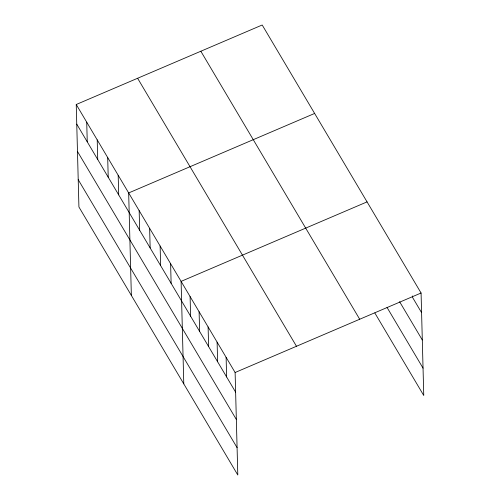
<?xml version="1.0" encoding="UTF-8"?>
<svg xmlns="http://www.w3.org/2000/svg" width="500" height="500" viewBox="0 0 500 500"><rect width="100%" height="100%" fill="white"/><g stroke="black" fill="none" stroke-linecap="round" stroke-linejoin="round"><path stroke-width="0.75" d="M76.244 104.5L235.113 372.506L237.8 475L78.925 206.994L76.244 104.5L262.2 25L421.075 293.006L423.756 395.5L374.831 312.962M314.631 113.444L128.669 192.944L131.35 295.431M367.056 201.887L181.094 281.381L183.781 383.875M235.113 372.506L421.075 293.006M421.587 312.644L412.587 297.456L412.55 295.944M399.6 301.688L422.306 339.988M387.031 307.413L423.044 368.156M200.837 51.238L359.706 319.244M137.606 78.263L296.481 346.275M76.756 124.131L235.625 392.144M77.469 151.475L236.344 419.487M78.206 179.65L237.081 447.656M226.112 357.319L226.625 376.956M217.106 342.131L217.625 361.769M208.106 326.944L208.619 346.581M199.1 311.756L199.619 331.394M190.1 296.569L190.613 316.206M170.613 263.694L171.125 283.331M160.125 246.006L160.637 265.644M149.637 228.319L150.156 247.95M139.156 210.631L139.669 230.263M118.181 175.25L118.7 194.887M107.7 157.562L108.212 177.2M97.212 139.875L97.725 159.512M86.725 122.188L87.244 141.819"/></g></svg>
